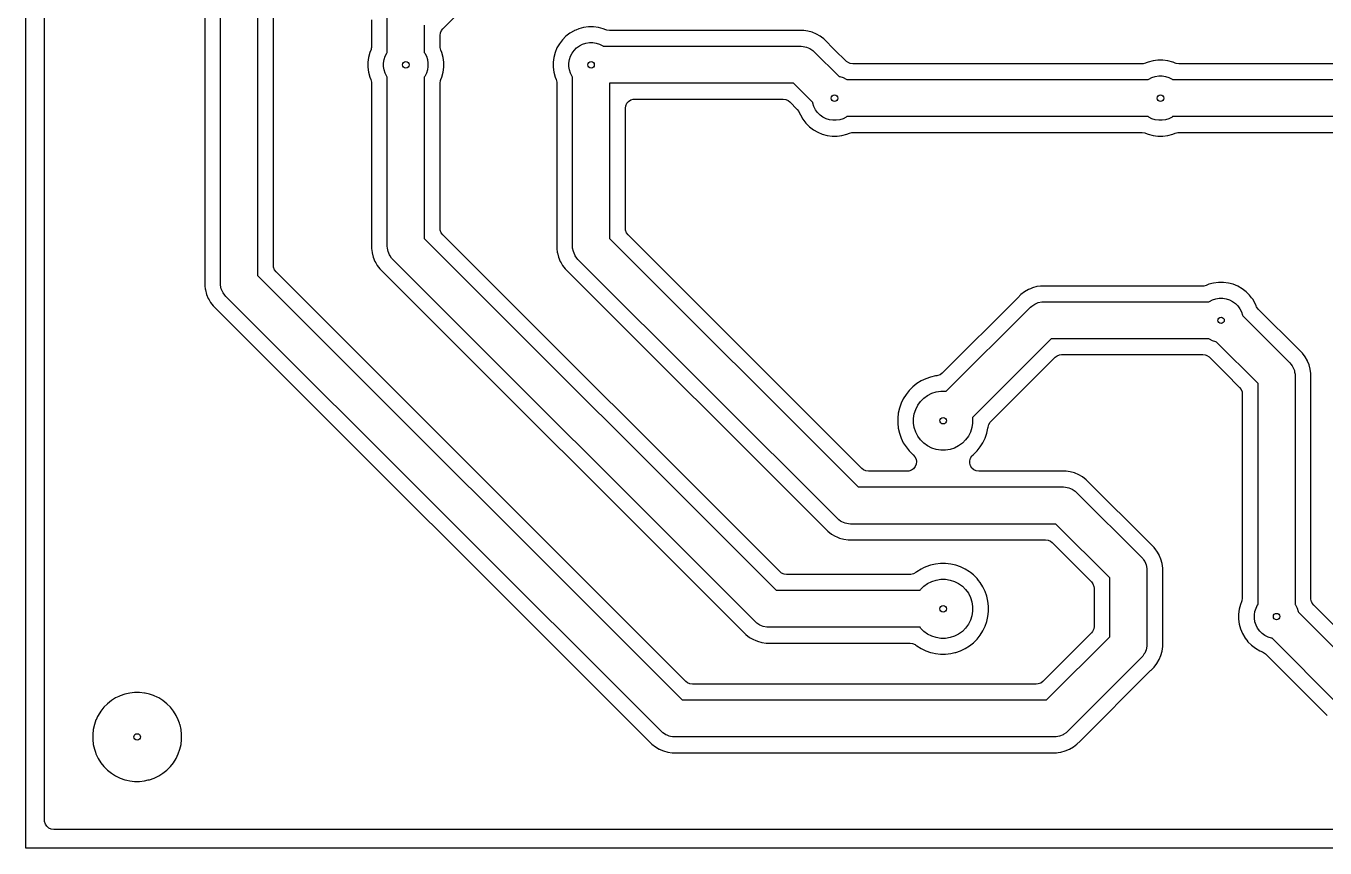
# Model space of a CAD drawing. Header units: millimetres. Extents: x 61 to 206, y -146 to -36.
# Drawn here: x 61 to 131.1, y -145.5 to -101.1 of the extents above; entities that cross this region are included whole.
import ezdxf

# ---------------------------------------------------------------- set-up
doc = ezdxf.new("R2010")
doc.units = ezdxf.units.MM
doc.layers.add('B.Cu', color=253, linetype='CONTINUOUS', true_color=0x83a598)
doc.layers.add('Edge.Cuts', color=40, linetype='CONTINUOUS', true_color=0xfabd2f)

msp = doc.modelspace()

# ---------------------------------------------------------------- linework, layer by layer
at = {"layer": 'B.Cu', "linetype": 'CONTINUOUS'}
for p, q in [((62.0005, -139.365184), (62.0005, -41.365184)), ((83.496649, -101.260352), (105.248486, -79.508514)), ((71.5, -115), (71.5, -94.459215)), ((73.5, -94.045001), (73.5, -114.585786)), ((74.3505, -103.065603), (74.3505, -94.184012)), ((70.6495, -95.018195), (70.6495, -114.863177)), ((79.6495, -100.779011), (79.6495, -102.210028)), ((80.5, -102.541113), (80.5, -100.64)), ((82.5, -101.054214), (82.5, -102.541113)), ((83.3505, -101.613193), (83.370713, -101.472608)), ((83.3505, -102.210028), (83.3505, -101.613193)), ((83.370713, -101.472608), (83.429714, -101.343413)), ((83.429714, -101.343413), (83.496649, -101.260352)), ((90.14511, -101.655044), (89.955044, -101.845109)), ((90.145115, -101.65504), (90.14511, -101.655044)), ((90.358352, -101.491417), (90.145115, -101.65504)), ((90.358358, -101.491413), (90.358352, -101.491417)), ((90.591139, -101.357017), (90.358358, -101.491413)), ((90.609287, -101.3495), (90.591139, -101.357017)), ((90.673918, -101.322728), (90.609287, -101.3495)), ((90.839478, -101.254151), (90.673918, -101.322728)), ((91.099105, -101.184584), (90.839478, -101.254151)), ((91.099116, -101.184582), (91.099105, -101.184584)), ((91.365603, -101.1495), (91.099116, -101.184582)), ((91.634397, -101.1495), (91.365603, -101.1495)), ((91.900883, -101.184582), (91.634397, -101.1495)), ((91.900894, -101.184584), (91.900883, -101.184582)), ((92.160524, -101.254152), (91.900894, -101.184584)), ((92.160527, -101.254153), (92.160524, -101.254152)), ((92.299015, -101.311517), (92.160526, -101.254153)), ((92.160526, -101.254153), (92.160527, -101.254153)), ((92.349386, -101.329287), (92.299015, -101.311517)), ((92.489971, -101.3495), (92.349386, -101.329287)), ((102.703178, -101.3495), (92.489971, -101.3495)), ((102.70321, -101.349499), (102.703178, -101.3495)), ((102.718712, -101.349499), (102.70321, -101.349499)), ((102.961288, -101.349499), (102.718712, -101.349499)), ((102.984885, -101.352605), (102.961288, -101.349499)), ((103.201783, -101.38116), (102.984885, -101.352605)), ((103.201788, -101.381161), (103.201783, -101.38116)), ((103.4361, -101.443946), (103.201788, -101.381161)), ((103.436104, -101.443947), (103.4361, -101.443946)), ((103.660204, -101.536772), (103.436104, -101.443947)), ((103.660209, -101.536774), (103.660204, -101.536772)), ((103.865052, -101.65504), (103.660209, -101.536774)), ((103.870278, -101.658057), (103.865052, -101.65504)), ((103.870283, -101.65806), (103.870278, -101.658057)), ((103.870289, -101.658064), (103.870283, -101.65806)), ((103.937787, -101.709857), (103.870289, -101.658064)), ((79.626705, -102.364316), (79.554153, -102.539474)), ((79.635907, -102.325706), (79.626705, -102.364316)), ((79.641209, -102.267692), (79.635907, -102.325706)), ((79.6495, -102.210028), (79.641209, -102.267692)), ((83.353359, -102.263367), (83.3505, -102.210028)), ((83.388484, -102.400986), (83.353359, -102.263367)), ((89.657017, -102.291139), (89.554151, -102.539478)), ((89.791413, -102.058358), (89.657017, -102.291139)), ((89.791417, -102.058352), (89.791413, -102.058358)), ((89.955044, -101.845109), (89.791417, -102.058352)), ((90.587513, -102.420662), (90.720662, -102.287513)), ((90.720662, -102.287513), (90.873002, -102.176832)), ((90.873002, -102.176832), (91.04078, -102.091345)), ((91.04078, -102.091345), (91.219866, -102.033156)), ((91.219866, -102.033156), (91.405849, -102.003699)), ((91.405849, -102.003699), (91.594151, -102.003699)), ((91.594151, -102.003699), (91.780134, -102.033156)), ((91.780134, -102.033156), (91.95922, -102.091345)), ((91.95922, -102.091345), (92.126998, -102.176832)), ((92.126998, -102.176832), (92.158886, -102.2)), ((92.158886, -102.2), (102.84, -102.2)), ((102.84, -102.2), (102.938017, -102.204815)), ((102.938017, -102.204815), (103.130285, -102.24306)), ((103.130285, -102.24306), (103.311397, -102.318079)), ((103.311397, -102.318079), (103.358012, -102.349226)), ((103.358012, -102.349226), (103.474394, -102.426989)), ((104.06273, -101.805728), (103.937787, -101.709857)), ((104.062735, -101.805733), (104.06273, -101.805728)), ((104.062738, -101.805735), (104.062735, -101.805733)), ((104.657988, -102.400986), (104.062738, -101.805735)), ((74.3505, -114.026805), (74.3505, -103.065603)), ((79.484584, -102.799109), (79.4495, -103.065603)), ((79.4495, -103.065603), (79.4495, -103.107907)), ((79.554153, -102.539474), (79.484584, -102.799109)), ((80.303699, -103.105849), (80.333156, -102.919866)), ((80.333156, -102.919866), (80.391345, -102.74078)), ((80.391345, -102.74078), (80.476832, -102.573002)), ((80.476832, -102.573002), (80.5, -102.541113)), ((82.5, -102.541113), (82.523168, -102.573002)), ((82.523168, -102.573002), (82.608655, -102.74078)), ((82.608655, -102.74078), (82.666844, -102.919866)), ((82.666844, -102.919866), (82.696301, -103.105849)), ((83.445845, -102.539469), (83.388484, -102.400986)), ((83.445847, -102.539474), (83.445845, -102.539469)), ((83.515416, -102.799109), (83.445847, -102.539474)), ((83.5505, -103.065603), (83.515416, -102.799109)), ((83.5505, -103.334397), (83.5505, -103.065603)), ((89.484582, -102.799116), (89.4495, -103.065603)), ((89.4495, -103.065603), (89.4495, -103.334396)), ((89.484584, -102.799105), (89.484582, -102.799116)), ((89.554151, -102.539478), (89.484584, -102.799105)), ((90.303699, -103.105849), (90.333156, -102.919866)), ((90.333156, -102.919866), (90.391345, -102.74078)), ((90.391345, -102.74078), (90.476832, -102.573002)), ((90.476832, -102.573002), (90.587513, -102.420662)), ((103.474394, -102.426989), (103.547107, -102.492893)), ((103.547107, -102.492893), (104.881203, -103.826989)), ((105.248484, -102.991482), (104.657988, -102.400986)), ((105.288217, -103.027173), (105.248484, -102.991482)), ((105.410364, -103.099649), (105.288217, -103.027173)), ((121.569475, -103.054152), (121.468231, -103.096089)), ((121.569476, -103.054152), (121.569475, -103.054152)), ((121.829105, -102.984584), (121.569476, -103.054152)), ((121.829116, -102.984582), (121.829105, -102.984584)), ((122.095603, -102.9495), (121.829116, -102.984582)), ((122.364397, -102.9495), (122.095603, -102.9495)), ((122.630883, -102.984582), (122.364397, -102.9495)), ((122.630894, -102.984584), (122.630883, -102.984582)), ((122.890524, -103.054152), (122.630894, -102.984584)), ((122.918169, -103.065603), (122.890524, -103.054152)), ((123.029015, -103.111517), (122.918169, -103.065603)), ((79.4495, -103.107907), (79.4495, -103.334396)), ((79.4495, -103.334396), (79.484582, -103.600883)), ((79.484582, -103.600883), (79.484584, -103.600894)), ((79.484584, -103.600894), (79.554152, -103.860523)), ((80.303699, -103.294151), (80.303699, -103.105849)), ((80.333156, -103.480134), (80.303699, -103.294151)), ((80.391345, -103.65922), (80.333156, -103.480134)), ((80.476832, -103.826998), (80.391345, -103.65922)), ((82.608655, -103.65922), (82.523168, -103.826998)), ((82.666844, -103.480134), (82.608655, -103.65922)), ((82.696301, -103.294151), (82.666844, -103.480134)), ((82.696301, -103.105849), (82.696301, -103.294151)), ((83.445847, -103.860526), (83.515416, -103.600891)), ((83.515416, -103.600891), (83.5505, -103.334397)), ((89.4495, -103.334396), (89.484582, -103.600883)), ((89.484582, -103.600883), (89.484584, -103.600894)), ((89.484584, -103.600894), (89.554152, -103.860523)), ((90.303699, -103.294151), (90.303699, -103.105849)), ((90.333156, -103.480134), (90.303699, -103.294151)), ((90.391345, -103.65922), (90.333156, -103.480134)), ((90.476832, -103.826998), (90.391345, -103.65922)), ((105.439005, -103.111513), (105.410364, -103.099649)), ((105.489386, -103.129287), (105.439005, -103.111513)), ((105.629971, -103.1495), (105.489386, -103.129287)), ((121.240029, -103.1495), (105.629971, -103.1495)), ((121.293369, -103.146641), (121.240029, -103.1495)), ((121.430986, -103.111516), (121.293369, -103.146641)), ((121.468231, -103.096089), (121.430986, -103.111516)), ((123.079386, -103.129287), (123.029015, -103.111517)), ((123.219971, -103.1495), (123.079386, -103.129287)), ((138.830029, -103.1495), (123.219971, -103.1495)), ((79.554152, -103.860523), (79.554152, -103.860524)), ((79.554152, -103.860524), (79.611516, -103.999012)), ((79.611516, -103.999012), (79.646641, -104.136631)), ((79.646641, -104.136631), (79.6495, -104.189971)), ((79.6495, -104.189971), (79.6495, -112.863177)), ((80.5, -103.858886), (80.476832, -103.826998)), ((80.5, -113), (80.5, -103.858886)), ((82.523168, -103.826998), (82.5, -103.858886)), ((82.5, -103.858886), (82.5, -112.585786)), ((83.3505, -104.189971), (83.370713, -104.049386)), ((83.3505, -112.026805), (83.3505, -104.189971)), ((83.370713, -104.049386), (83.388484, -103.999012)), ((83.388484, -103.999012), (83.390727, -103.993596)), ((83.390727, -103.993596), (83.445847, -103.860526)), ((89.554152, -103.860523), (89.554152, -103.860524)), ((89.554152, -103.860524), (89.611516, -103.999012)), ((89.611516, -103.999012), (89.646641, -104.136631)), ((89.646641, -104.136631), (89.6495, -104.189971)), ((89.6495, -104.189971), (89.6495, -112.863177)), ((90.5, -103.858886), (90.476832, -103.826998)), ((90.5, -113), (90.5, -103.858886)), ((102.425786, -104.2), (92.5, -104.2)), ((92.5, -104.2), (92.5, -112.585786)), ((103.466989, -105.241203), (102.425786, -104.2)), ((104.881203, -103.826989), (104.920134, -103.833156)), ((104.920134, -103.833156), (105.09922, -103.891345)), ((105.09922, -103.891345), (105.266998, -103.976832)), ((105.266998, -103.976832), (105.298886, -104)), ((105.298886, -104), (121.571114, -104)), ((121.571114, -104), (121.603002, -103.976832)), ((121.603002, -103.976832), (121.77078, -103.891345)), ((121.77078, -103.891345), (121.949866, -103.833156)), ((121.949866, -103.833156), (122.135849, -103.803699)), ((122.135849, -103.803699), (122.324151, -103.803699)), ((122.324151, -103.803699), (122.510134, -103.833156)), ((122.510134, -103.833156), (122.68922, -103.891345)), ((122.68922, -103.891345), (122.856998, -103.976832)), ((122.856998, -103.976832), (122.888886, -104)), ((122.888886, -104), (139.161114, -104)), ((93.522724, -105.172381), (93.642208, -105.095594)), ((93.642208, -105.095594), (93.778485, -105.055579)), ((93.778485, -105.055579), (93.8495, -105.0505)), ((93.8495, -105.0505), (101.866804, -105.0505)), ((101.866804, -105.0505), (102.007389, -105.070713)), ((102.007389, -105.070713), (102.136584, -105.129714)), ((102.136584, -105.129714), (102.21965, -105.196653)), ((93.3505, -105.5495), (93.370713, -105.408915)), ((93.3505, -112.026805), (93.3505, -105.5495)), ((93.370713, -105.408915), (93.429714, -105.27972)), ((93.429714, -105.27972), (93.522724, -105.172381)), ((102.21965, -105.196653), (102.631483, -105.608485)), ((102.631483, -105.608485), (102.716599, -105.722186)), ((102.716599, -105.722186), (102.739652, -105.770371)), ((102.739652, -105.770371), (102.797016, -105.908859)), ((103.473156, -105.280134), (103.466989, -105.241203)), ((103.531345, -105.45922), (103.473156, -105.280134)), ((103.616832, -105.626998), (103.531345, -105.45922)), ((103.727513, -105.779338), (103.616832, -105.626998)), ((103.860662, -105.912487), (103.727513, -105.779338)), ((102.797016, -105.908859), (102.931413, -106.141641)), ((102.931413, -106.141641), (102.931417, -106.141647)), ((102.931417, -106.141647), (103.095044, -106.35489)), ((103.095044, -106.35489), (103.285109, -106.544955)), ((103.285109, -106.544955), (103.43924, -106.663224)), ((104.013002, -106.023168), (103.860662, -105.912487)), ((104.18078, -106.108655), (104.013002, -106.023168)), ((104.359866, -106.166844), (104.18078, -106.108655)), ((104.545849, -106.196301), (104.359866, -106.166844)), ((104.734151, -106.196301), (104.545849, -106.196301)), ((104.920134, -106.166844), (104.734151, -106.196301)), ((105.09922, -106.108655), (104.920134, -106.166844)), ((105.266998, -106.023168), (105.09922, -106.108655)), ((105.298886, -106), (105.266998, -106.023168)), ((121.571114, -106), (105.298886, -106)), ((121.603002, -106.023168), (121.571114, -106)), ((121.77078, -106.108655), (121.603002, -106.023168)), ((121.949866, -106.166844), (121.77078, -106.108655)), ((122.135849, -106.196301), (121.949866, -106.166844)), ((122.324151, -106.196301), (122.135849, -106.196301)), ((122.510134, -106.166844), (122.324151, -106.196301)), ((122.68922, -106.108655), (122.510134, -106.166844)), ((122.856998, -106.023168), (122.68922, -106.108655)), ((122.888886, -106), (122.856998, -106.023168)), ((139.161114, -106), (122.888886, -106)), ((103.43924, -106.663224), (103.498359, -106.708587)), ((103.498359, -106.708587), (103.731141, -106.842984)), ((103.731141, -106.842984), (103.979474, -106.945847)), ((103.979474, -106.945847), (104.239109, -107.015416)), ((104.239109, -107.015416), (104.239114, -107.015416)), ((104.239114, -107.015416), (104.239116, -107.015417)), ((104.239116, -107.015417), (104.505603, -107.0505)), ((104.505603, -107.0505), (104.774397, -107.0505)), ((104.774397, -107.0505), (105.040883, -107.015417)), ((105.040881, -107.015417), (105.040891, -107.015416)), ((105.040883, -107.015417), (105.040881, -107.015417)), ((105.040891, -107.015416), (105.300526, -106.945847)), ((105.300526, -106.945847), (105.439013, -106.888483)), ((105.439013, -106.888483), (105.576631, -106.853359)), ((105.576631, -106.853359), (105.629971, -106.8505)), ((105.629971, -106.8505), (121.240029, -106.8505)), ((121.240029, -106.8505), (121.380614, -106.870713)), ((121.380614, -106.870713), (121.430984, -106.888482)), ((121.430984, -106.888482), (121.569474, -106.945847)), ((121.569474, -106.945847), (121.829109, -107.015416)), ((121.829109, -107.015416), (121.829114, -107.015416)), ((121.829114, -107.015416), (121.829116, -107.015417)), ((121.829116, -107.015417), (122.095603, -107.0505)), ((122.095603, -107.0505), (122.364397, -107.0505)), ((122.364397, -107.0505), (122.630883, -107.015417)), ((122.630881, -107.015417), (122.630891, -107.015416)), ((122.630883, -107.015417), (122.630881, -107.015417)), ((122.630891, -107.015416), (122.890526, -106.945847)), ((122.890526, -106.945847), (123.029013, -106.888483)), ((123.029013, -106.888483), (123.166631, -106.853359)), ((123.166631, -106.853359), (123.219971, -106.8505)), ((123.219971, -106.8505), (138.830029, -106.8505)), ((83.361904, -112.132875), (83.3505, -112.026805)), ((83.411538, -112.26595), (83.361904, -112.132875)), ((93.361904, -112.132875), (93.3505, -112.026805)), ((93.411538, -112.26595), (93.361904, -112.132875)), ((79.6495, -112.863177), (79.649499, -112.863211)), ((79.649499, -112.863211), (79.649499, -113.121287)), ((82.5, -112.585786), (101.494213, -131.58)), ((83.496654, -112.379651), (83.411538, -112.26595)), ((101.700348, -130.583346), (83.496654, -112.379651)), ((89.6495, -112.863177), (89.649499, -112.863211)), ((89.649499, -112.863211), (89.649499, -113.121287)), ((92.5, -112.585786), (105.914214, -126)), ((93.496654, -112.379651), (93.411538, -112.26595)), ((106.120348, -125.003346), (93.496654, -112.379651)), ((79.649499, -113.121287), (79.677869, -113.336777)), ((79.677869, -113.336777), (79.681161, -113.361784)), ((79.681161, -113.361784), (79.681161, -113.361787)), ((79.681161, -113.361787), (79.743946, -113.596101)), ((80.504815, -113.098017), (80.5, -113)), ((80.54306, -113.290285), (80.504815, -113.098017)), ((80.618079, -113.471397), (80.54306, -113.290285)), ((80.649226, -113.518012), (80.618079, -113.471397)), ((80.726989, -113.634394), (80.649226, -113.518012)), ((89.649499, -113.121287), (89.677869, -113.336777)), ((89.677869, -113.336777), (89.681161, -113.361784)), ((89.681161, -113.361784), (89.681161, -113.361787)), ((89.681161, -113.361787), (89.743946, -113.596101)), ((90.504815, -113.098017), (90.5, -113)), ((90.54306, -113.290285), (90.504815, -113.098017)), ((90.618079, -113.471397), (90.54306, -113.290285)), ((90.649226, -113.518012), (90.618079, -113.471397)), ((90.726989, -113.634394), (90.649226, -113.518012)), ((74.361904, -114.132875), (74.3505, -114.026805)), ((74.411538, -114.26595), (74.361904, -114.132875)), ((74.496654, -114.379651), (74.411538, -114.26595)), ((79.743946, -113.596101), (79.743947, -113.596104)), ((79.743947, -113.596104), (79.836773, -113.820208)), ((79.836773, -113.820208), (79.883786, -113.901636)), ((79.883786, -113.901636), (79.923089, -113.969711)), ((79.923089, -113.969711), (79.958064, -114.030289)), ((79.958064, -114.030289), (79.958066, -114.030292)), ((79.958066, -114.030292), (79.958067, -114.030293)), ((79.958067, -114.030293), (80.105728, -114.22273)), ((80.105728, -114.22273), (80.105739, -114.222742)), ((80.105739, -114.222742), (99.675953, -133.792955)), ((80.792893, -113.707107), (80.726989, -113.634394)), ((100.372894, -133.287107), (80.792893, -113.707107)), ((89.743946, -113.596101), (89.743947, -113.596104)), ((89.743947, -113.596104), (89.836773, -113.820208)), ((89.836773, -113.820208), (89.883786, -113.901636)), ((89.883786, -113.901636), (89.923089, -113.969711)), ((89.923089, -113.969711), (89.958064, -114.030289)), ((89.958064, -114.030289), (89.958066, -114.030292)), ((89.958066, -114.030292), (89.958067, -114.030293)), ((89.958067, -114.030293), (90.105728, -114.22273)), ((90.105728, -114.22273), (90.105739, -114.222742)), ((90.105739, -114.222742), (104.095953, -128.212955)), ((90.792893, -113.707107), (90.726989, -113.634394)), ((104.792893, -127.707107), (90.792893, -113.707107)), ((70.6495, -114.863177), (70.649499, -114.863211)), ((70.649499, -114.863211), (70.649499, -114.878712)), ((70.649499, -114.878712), (70.649499, -115.121288)), ((73.5, -114.585786), (96.414214, -137.5)), ((96.620348, -136.503346), (74.496654, -114.379651)), ((125.099105, -114.984584), (124.839476, -115.054152)), ((125.099116, -114.984582), (125.099105, -114.984584)), ((125.365603, -114.9495), (125.099116, -114.984582)), ((125.634397, -114.9495), (125.365603, -114.9495)), ((125.900883, -114.984582), (125.634397, -114.9495)), ((125.900894, -114.984584), (125.900883, -114.984582)), ((126.160521, -115.054151), (125.900894, -114.984584)), ((70.649499, -115.121288), (70.654203, -115.157016)), ((70.654203, -115.157016), (70.671897, -115.291413)), ((70.671897, -115.291413), (70.671897, -115.291415)), ((70.671897, -115.291415), (70.68116, -115.361782)), ((70.68116, -115.361782), (70.681161, -115.361787)), ((70.681161, -115.361787), (70.743946, -115.596101)), ((70.743946, -115.596101), (70.743947, -115.596104)), ((70.743947, -115.596104), (70.836772, -115.820205)), ((71.504815, -115.098017), (71.5, -115)), ((71.54306, -115.290285), (71.504815, -115.098017)), ((71.618079, -115.471397), (71.54306, -115.290285)), ((71.649226, -115.518012), (71.618079, -115.471397)), ((71.726989, -115.634394), (71.649226, -115.518012)), ((71.792893, -115.707107), (71.726989, -115.634394)), ((114.697257, -115.605739), (114.525731, -115.777266)), ((114.697269, -115.605728), (114.697257, -115.605739)), ((114.889706, -115.458066), (114.697269, -115.605728)), ((114.889716, -115.45806), (114.889706, -115.458066)), ((115.09979, -115.336774), (114.889716, -115.45806)), ((115.099795, -115.336772), (115.09979, -115.336774)), ((115.209303, -115.291413), (115.099795, -115.336772)), ((115.209305, -115.291412), (115.209303, -115.291413)), ((115.323896, -115.243946), (115.209305, -115.291412)), ((115.558213, -115.181161), (115.323896, -115.243946)), ((115.762249, -115.154299), (115.558213, -115.181161)), ((115.798712, -115.149499), (115.762249, -115.154299)), ((116.041288, -115.149499), (115.798712, -115.149499)), ((116.05679, -115.149499), (116.041288, -115.149499)), ((116.056822, -115.1495), (116.05679, -115.149499)), ((124.510029, -115.1495), (116.056822, -115.1495)), ((124.563369, -115.146641), (124.510029, -115.1495)), ((124.700986, -115.111516), (124.563369, -115.146641)), ((124.738231, -115.096089), (124.700986, -115.111516)), ((124.839475, -115.054152), (124.738231, -115.096089)), ((124.839476, -115.054152), (124.839475, -115.054152)), ((126.160525, -115.054152), (126.160521, -115.054151)), ((126.160526, -115.054153), (126.160525, -115.054152)), ((126.408859, -115.157016), (126.160526, -115.054153)), ((126.641639, -115.291412), (126.408859, -115.157016)), ((126.641644, -115.291415), (126.641639, -115.291412)), ((126.85489, -115.455044), (126.641644, -115.291415)), ((127.044955, -115.645109), (126.85489, -115.455044)), ((127.146362, -115.777266), (127.044955, -115.645109)), ((70.836772, -115.820205), (70.836775, -115.820211)), ((70.836775, -115.820211), (70.836776, -115.820212)), ((70.836776, -115.820212), (70.879159, -115.893621)), ((70.879159, -115.893621), (70.958064, -116.030289)), ((70.958064, -116.030289), (70.958067, -116.030293)), ((70.958067, -116.030293), (70.958071, -116.030299)), ((70.958071, -116.030299), (71.105728, -116.22273)), ((71.105728, -116.22273), (71.105739, -116.222742)), ((71.105739, -116.222742), (94.595953, -139.712955)), ((95.292893, -139.207107), (71.792893, -115.707107)), ((114.525731, -115.777266), (110.453294, -119.849701)), ((110.67329, -120.832495), (115.212894, -116.292893)), ((115.212894, -116.292893), (115.285607, -116.226989)), ((115.285607, -116.226989), (115.448604, -116.118078)), ((115.448604, -116.118078), (115.629716, -116.043059)), ((115.629716, -116.043059), (115.821983, -116.004815)), ((115.821983, -116.004815), (115.92, -116)), ((115.92, -116), (124.841114, -116)), ((124.841114, -116), (124.873002, -115.976832)), ((124.873002, -115.976832), (125.04078, -115.891345)), ((125.04078, -115.891345), (125.219866, -115.833156)), ((125.219866, -115.833156), (125.405849, -115.803699)), ((125.405849, -115.803699), (125.594151, -115.803699)), ((125.594151, -115.803699), (125.780134, -115.833156)), ((125.780134, -115.833156), (125.95922, -115.891345)), ((125.95922, -115.891345), (126.126998, -115.976832)), ((126.126998, -115.976832), (126.279338, -116.087513)), ((126.279338, -116.087513), (126.412487, -116.220662)), ((126.412487, -116.220662), (126.523168, -116.373002)), ((126.523168, -116.373002), (126.608655, -116.54078)), ((127.208587, -115.858359), (127.146362, -115.777266)), ((127.342984, -116.091141), (127.208587, -115.858359)), ((127.397494, -116.222742), (127.342984, -116.091141)), ((127.400345, -116.229624), (127.397494, -116.222742)), ((127.4234, -116.277812), (127.400345, -116.229624)), ((127.508516, -116.391513), (127.4234, -116.277812)), ((126.608655, -116.54078), (126.666844, -116.719866)), ((126.666844, -116.719866), (126.673009, -116.758795)), ((126.673009, -116.758795), (129.207107, -119.292893)), ((129.712955, -118.595953), (127.508516, -116.391513)), ((116.334213, -118), (112.087504, -122.246709)), ((124.841114, -118), (116.334213, -118)), ((124.873002, -118.023168), (124.841114, -118)), ((125.04078, -118.108655), (124.873002, -118.023168)), ((125.219866, -118.166844), (125.04078, -118.108655)), ((125.258795, -118.173009), (125.219866, -118.166844)), ((127.5, -120.414214), (125.258795, -118.173009)), ((113.070288, -122.466713), (116.540348, -118.996654)), ((116.540348, -118.996654), (116.654049, -118.911538)), ((116.654049, -118.911538), (116.787124, -118.861904)), ((116.787124, -118.861904), (116.893194, -118.8505)), ((116.893194, -118.8505), (124.510029, -118.8505)), ((124.510029, -118.8505), (124.650614, -118.870713)), ((124.650614, -118.870713), (124.700985, -118.888483)), ((124.700985, -118.888483), (124.729623, -118.900345)), ((124.729623, -118.900345), (124.851771, -118.972818)), ((124.851771, -118.972818), (124.891513, -119.008516)), ((124.891513, -119.008516), (125.732698, -119.849701)), ((129.712994, -118.59599), (129.712955, -118.595953)), ((129.894259, -118.777256), (129.712994, -118.59599)), ((129.894271, -118.777269), (129.894259, -118.777256)), ((130.041933, -118.969706), (129.894271, -118.777269)), ((130.041934, -118.969709), (130.041933, -118.969706)), ((130.041936, -118.969711), (130.041934, -118.969709)), ((130.163224, -119.179788), (130.041936, -118.969711)), ((130.168706, -119.189284), (130.163224, -119.179788)), ((130.175741, -119.210009), (130.168706, -119.189284)), ((110.453294, -119.849701), (110.339593, -119.934817)), ((125.732698, -119.849701), (126.503346, -120.620348)), ((129.207107, -119.292893), (129.273011, -119.365607)), ((129.273011, -119.365607), (129.338297, -119.463316)), ((129.338297, -119.463316), (129.381921, -119.528603)), ((129.381921, -119.528603), (129.381921, -119.528604)), ((129.381921, -119.528604), (129.456941, -119.709716)), ((129.456941, -119.709716), (129.47395, -119.795232)), ((129.47395, -119.795232), (129.495185, -119.901983)), ((130.256055, -119.403901), (130.175741, -119.210009)), ((130.318838, -119.638211), (130.256055, -119.403901)), ((130.318838, -119.638213), (130.318838, -119.638211)), ((130.350501, -119.878712), (130.318838, -119.638213)), ((130.350501, -120.138982), (130.350501, -119.878712)), ((108.864543, -120.589926), (108.669926, -120.784543)), ((108.864553, -120.589917), (108.864543, -120.589926)), ((109.079729, -120.418321), (108.864553, -120.589917)), ((109.079745, -120.41831), (109.079729, -120.418321)), ((109.312778, -120.271886), (109.079745, -120.41831)), ((109.447044, -120.207227), (109.312778, -120.271886)), ((109.560757, -120.152466), (109.447044, -120.207227)), ((109.56076, -120.152464), (109.560757, -120.152466)), ((109.560762, -120.152464), (109.56076, -120.152464)), ((109.820543, -120.061563), (109.560762, -120.152464)), ((109.820559, -120.061558), (109.820543, -120.061563)), ((110.088881, -120.000316), (109.820559, -120.061558)), ((110.088885, -120.000315), (110.088881, -120.000316)), ((110.156322, -119.992717), (110.088885, -120.000315)), ((110.206518, -119.984451), (110.156322, -119.992717)), ((110.339593, -119.934817), (110.206518, -119.984451)), ((127.5, -132.341113), (127.5, -120.414214)), ((129.495185, -119.901983), (129.5, -120)), ((129.5, -120), (129.5, -132.341113)), ((130.3505, -120.139011), (130.350501, -120.138982)), ((130.3505, -132.010028), (130.3505, -120.139011)), ((108.351886, -121.232778), (108.232464, -121.480762)), ((108.49831, -120.999745), (108.351886, -121.232778)), ((108.498321, -120.999729), (108.49831, -120.999745)), ((108.669917, -120.784553), (108.498321, -120.999729)), ((108.669926, -120.784543), (108.669917, -120.784553)), ((109.28335, -121.380883), (109.460883, -121.20335)), ((109.460883, -121.20335), (109.664002, -121.055776)), ((109.664002, -121.055776), (109.887707, -120.941793)), ((109.887707, -120.941793), (110.126487, -120.864208)), ((110.126487, -120.864208), (110.374465, -120.824932)), ((110.374465, -120.824932), (110.625535, -120.824932)), ((110.625535, -120.824932), (110.67329, -120.832495)), ((126.503346, -120.620348), (126.588462, -120.734049)), ((126.588462, -120.734049), (126.638096, -120.867124)), ((126.638096, -120.867124), (126.6495, -120.973194)), ((126.6495, -120.973194), (126.6495, -132.010028)), ((108.141557, -121.740562), (108.080319, -122.008868)), ((108.141563, -121.740543), (108.141557, -121.740562)), ((108.232464, -121.480762), (108.141563, -121.740543)), ((108.944208, -122.046487), (109.021793, -121.807707)), ((109.021793, -121.807707), (109.135776, -121.584002)), ((109.135776, -121.584002), (109.28335, -121.380883)), ((108.080314, -122.008899), (108.0495, -122.282377)), ((108.0495, -122.282377), (108.0495, -122.557622)), ((108.0495, -122.557622), (108.080314, -122.8311)), ((108.080319, -122.008868), (108.080314, -122.008899)), ((108.904932, -122.294465), (108.944208, -122.046487)), ((108.904932, -122.545535), (108.904932, -122.294465)), ((108.944208, -122.793513), (108.904932, -122.545535)), ((112.095068, -122.545535), (112.055792, -122.793513)), ((112.087504, -122.246709), (112.095068, -122.294465)), ((112.095068, -122.294465), (112.095068, -122.545535)), ((112.927282, -122.763677), (112.963107, -122.626244)), ((112.963107, -122.626244), (113.036202, -122.504467)), ((113.036202, -122.504467), (113.070288, -122.466713)), ((108.080314, -122.8311), (108.080319, -122.831131)), ((108.080319, -122.831131), (108.141557, -123.099437)), ((108.141557, -123.099437), (108.141561, -123.099449)), ((108.141561, -123.099449), (108.141562, -123.099454)), ((108.141562, -123.099454), (108.232466, -123.359243)), ((108.232466, -123.359243), (108.351886, -123.607221)), ((109.021793, -123.032293), (108.944208, -122.793513)), ((109.135776, -123.255998), (109.021793, -123.032293)), ((109.28335, -123.459117), (109.135776, -123.255998)), ((111.864224, -123.255998), (111.71665, -123.459117)), ((111.978207, -123.032293), (111.864224, -123.255998)), ((112.055792, -122.793513), (111.978207, -123.032293)), ((112.648114, -123.607221), (112.767534, -123.359243)), ((112.767534, -123.359243), (112.858438, -123.099454)), ((112.858438, -123.099454), (112.919683, -122.831121)), ((112.919683, -122.831121), (112.927282, -122.763677)), ((108.351886, -123.607221), (108.498319, -123.840268)), ((108.498319, -123.840268), (108.498321, -123.84027)), ((108.498321, -123.84027), (108.669917, -124.055446)), ((108.669917, -124.055446), (108.669926, -124.055456)), ((108.669926, -124.055456), (108.864543, -124.250073)), ((109.460883, -123.63665), (109.28335, -123.459117)), ((109.664002, -123.784224), (109.460883, -123.63665)), ((109.887707, -123.898207), (109.664002, -123.784224)), ((110.126487, -123.975792), (109.887707, -123.898207)), ((110.374465, -124.015068), (110.126487, -123.975792)), ((110.625535, -124.015068), (110.374465, -124.015068)), ((110.873513, -123.975792), (110.625535, -124.015068)), ((111.112293, -123.898207), (110.873513, -123.975792)), ((111.335998, -123.784224), (111.112293, -123.898207)), ((111.539117, -123.63665), (111.335998, -123.784224)), ((111.71665, -123.459117), (111.539117, -123.63665)), ((112.135455, -124.250075), (112.330075, -124.055455)), ((112.330075, -124.055455), (112.501681, -123.840268)), ((112.501681, -123.840268), (112.648114, -123.607221)), ((108.864543, -124.250073), (108.864553, -124.250082)), ((108.864553, -124.250082), (108.877451, -124.260368)), ((108.877451, -124.260368), (108.974761, -124.363825)), ((108.974761, -124.363825), (109.038982, -124.490507)), ((109.050449, -124.771442), (108.996765, -124.902936)), ((109.038982, -124.490507), (109.064912, -124.63015)), ((109.064912, -124.63015), (109.050449, -124.771442)), ((111.939752, -124.579485), (111.979767, -124.443208)), ((111.939752, -124.721515), (111.939752, -124.579485)), ((111.979767, -124.857792), (111.939752, -124.721515)), ((111.979767, -124.443208), (112.056554, -124.323724)), ((112.056554, -124.323724), (112.122549, -124.260368)), ((112.122549, -124.260368), (112.135446, -124.250082)), ((112.135446, -124.250082), (112.135455, -124.250075)), ((106.203414, -125.070286), (106.120348, -125.003346)), ((106.332609, -125.129287), (106.203414, -125.070286)), ((106.473194, -125.1495), (106.332609, -125.129287)), ((108.566327, -125.1495), (106.473194, -125.1495)), ((108.657426, -125.141114), (108.566327, -125.1495)), ((108.791958, -125.095575), (108.657426, -125.141114)), ((108.90821, -125.013979), (108.791958, -125.095575)), ((108.996765, -124.902936), (108.90821, -125.013979)), ((112.056554, -124.977276), (111.979767, -124.857792)), ((112.163893, -125.070286), (112.056554, -124.977276)), ((112.293088, -125.129287), (112.163893, -125.070286)), ((112.433673, -125.1495), (112.293088, -125.129287)), ((116.863178, -125.1495), (112.433673, -125.1495)), ((116.86321, -125.149499), (116.863178, -125.1495)), ((116.878712, -125.149499), (116.86321, -125.149499)), ((117.121288, -125.149499), (116.878712, -125.149499)), ((117.144885, -125.152605), (117.121288, -125.149499)), ((117.361783, -125.18116), (117.144885, -125.152605)), ((117.361788, -125.181161), (117.361783, -125.18116)), ((117.5961, -125.243946), (117.361788, -125.181161)), ((117.596104, -125.243947), (117.5961, -125.243946)), ((117.820211, -125.336775), (117.596104, -125.243947)), ((118.030284, -125.458061), (117.820211, -125.336775)), ((118.030293, -125.458066), (118.030284, -125.458061)), ((118.22273, -125.605728), (118.030293, -125.458066)), ((105.914214, -126), (117, -126)), ((117, -126), (117.098017, -126.004815)), ((117.098017, -126.004815), (117.290285, -126.04306)), ((117.290285, -126.04306), (117.471397, -126.118079)), ((117.471397, -126.118079), (117.518012, -126.149226)), ((117.518012, -126.149226), (117.634394, -126.226989)), ((118.222742, -125.605739), (118.22273, -125.605728)), ((121.712955, -129.095953), (118.222742, -125.605739)), ((117.634394, -126.226989), (117.707107, -126.292893)), ((117.707107, -126.292893), (121.207106, -129.792893)), ((104.095953, -128.212955), (104.09599, -128.212994)), ((104.09599, -128.212994), (104.277256, -128.394259)), ((104.865607, -127.773011), (104.792893, -127.707107)), ((104.963316, -127.838297), (104.865607, -127.773011)), ((105.028603, -127.881921), (104.963316, -127.838297)), ((105.209715, -127.95694), (105.028603, -127.881921)), ((105.401983, -127.995185), (105.209715, -127.95694)), ((105.5, -128), (105.401983, -127.995185)), ((116.585786, -128), (105.5, -128)), ((119.5, -130.914213), (116.585786, -128)), ((104.277256, -128.394259), (104.277262, -128.394265)), ((104.277262, -128.394265), (104.277264, -128.394267)), ((104.277264, -128.394267), (104.277269, -128.394271)), ((104.277269, -128.394271), (104.469706, -128.541933)), ((104.469706, -128.541933), (104.469709, -128.541934)), ((104.469709, -128.541934), (104.469711, -128.541936)), ((104.469711, -128.541936), (104.679788, -128.663224)), ((104.679788, -128.663224), (104.772614, -128.701673)), ((104.772614, -128.701673), (104.772618, -128.701675)), ((104.772618, -128.701675), (104.772619, -128.701675)), ((104.772619, -128.701675), (104.903901, -128.756055)), ((104.903901, -128.756055), (105.138211, -128.818838)), ((105.138211, -128.818838), (105.378712, -128.850501)), ((105.378712, -128.850501), (105.378713, -128.850501)), ((105.378713, -128.850501), (105.63679, -128.850501)), ((105.63679, -128.850501), (105.636822, -128.8505)), ((105.636822, -128.8505), (116.026805, -128.8505)), ((116.026805, -128.8505), (116.16739, -128.870713)), ((116.16739, -128.870713), (116.296585, -128.929714)), ((116.296585, -128.929714), (116.379651, -128.996654)), ((116.379651, -128.996654), (118.503346, -131.120348)), ((121.712994, -129.09599), (121.712955, -129.095953)), ((121.894261, -129.277257), (121.712994, -129.09599)), ((121.894264, -129.277261), (121.894261, -129.277257)), ((121.894265, -129.277262), (121.894264, -129.277261)), ((121.97782, -129.386154), (121.894265, -129.277262)), ((122.041936, -129.46971), (121.97782, -129.386154)), ((122.155712, -129.666776), (122.041936, -129.46971)), ((122.155715, -129.666782), (122.155712, -129.666776)), ((122.160298, -129.674719), (122.155715, -129.666781)), ((122.155715, -129.666781), (122.155715, -129.666782)), ((122.163224, -129.679788), (122.160298, -129.674719)), ((122.256054, -129.9039), (122.163224, -129.679788)), ((109.447044, -130.367227), (109.312778, -130.431886)), ((109.560757, -130.312466), (109.447044, -130.367227)), ((109.56076, -130.312464), (109.560757, -130.312466)), ((109.560762, -130.312464), (109.56076, -130.312464)), ((109.820543, -130.221563), (109.560762, -130.312464)), ((109.820562, -130.221557), (109.820543, -130.221563)), ((110.088868, -130.160319), (109.820562, -130.221557)), ((110.088875, -130.160317), (110.088868, -130.160319)), ((110.088879, -130.160317), (110.088875, -130.160317)), ((110.088883, -130.160316), (110.088879, -130.160317)), ((110.088899, -130.160314), (110.088883, -130.160316)), ((110.362377, -130.1295), (110.088899, -130.160314)), ((110.362383, -130.1295), (110.362377, -130.1295)), ((110.637617, -130.1295), (110.362383, -130.1295)), ((110.637622, -130.1295), (110.637617, -130.1295)), ((110.9111, -130.160314), (110.637622, -130.1295)), ((110.911113, -130.160316), (110.9111, -130.160314)), ((110.911121, -130.160317), (110.911113, -130.160316)), ((110.911126, -130.160318), (110.911121, -130.160317)), ((110.911131, -130.160319), (110.911126, -130.160318)), ((111.179437, -130.221557), (110.911131, -130.160319)), ((111.179449, -130.221561), (111.179437, -130.221557)), ((111.179454, -130.221562), (111.179449, -130.221561)), ((111.439243, -130.312466), (111.179454, -130.221562)), ((111.687221, -130.431886), (111.439243, -130.312466)), ((121.207106, -129.792893), (121.27301, -129.865606)), ((121.27301, -129.865606), (121.316037, -129.930001)), ((121.316037, -129.930001), (121.381921, -130.028603)), ((121.381921, -130.028603), (121.45694, -130.209715)), ((121.45694, -130.209715), (121.495185, -130.401983)), ((121.495185, -130.401983), (121.5, -130.5)), ((122.318838, -130.138211), (122.256054, -129.9039)), ((122.3505, -130.378712), (122.318838, -130.138211)), ((122.3505, -134.621288), (122.3505, -130.378712)), ((101.783414, -130.650286), (101.700348, -130.583346)), ((101.912609, -130.709287), (101.783414, -130.650286)), ((102.053194, -130.7295), (101.912609, -130.709287)), ((108.71555, -130.7295), (102.053194, -130.7295)), ((108.76636, -130.726906), (108.71555, -130.7295)), ((108.904156, -130.692484), (108.76636, -130.726906)), ((109.026666, -130.620636), (108.904156, -130.692484)), ((109.079732, -130.578319), (109.026666, -130.620636)), ((109.079737, -130.578315), (109.079732, -130.578319)), ((109.079745, -130.57831), (109.079737, -130.578315)), ((109.312778, -130.431886), (109.079745, -130.57831)), ((109.664002, -131.215776), (109.887707, -131.101793)), ((109.887707, -131.101793), (110.126487, -131.024208)), ((110.126487, -131.024208), (110.374465, -130.984932)), ((110.374465, -130.984932), (110.625535, -130.984932)), ((110.625535, -130.984932), (110.873513, -131.024208)), ((110.873513, -131.024208), (111.112293, -131.101793)), ((111.112293, -131.101793), (111.335998, -131.215776)), ((111.920268, -130.578319), (111.687221, -130.431886)), ((111.973329, -130.620634), (111.920268, -130.578319)), ((112.135446, -130.749917), (111.973329, -130.620634)), ((112.135456, -130.749926), (112.135446, -130.749917)), ((112.330073, -130.944543), (112.135456, -130.749926)), ((112.330082, -130.944553), (112.330073, -130.944543)), ((112.416762, -131.053247), (112.330082, -130.944553)), ((112.501681, -131.159732), (112.416762, -131.053247)), ((119.5, -134.085786), (119.5, -130.914213)), ((121.5, -130.5), (121.5, -134.5)), ((101.494213, -131.58), (109.25493, -131.58)), ((109.25493, -131.58), (109.28335, -131.540883)), ((109.28335, -131.540883), (109.460883, -131.36335)), ((109.460883, -131.36335), (109.664002, -131.215776)), ((111.335998, -131.215776), (111.539117, -131.36335)), ((111.539117, -131.36335), (111.71665, -131.540883)), ((111.71665, -131.540883), (111.864224, -131.744002)), ((111.864224, -131.744002), (111.978207, -131.967707)), ((112.648114, -131.392779), (112.501681, -131.159732)), ((112.767534, -131.640757), (112.648114, -131.392779)), ((112.858438, -131.900546), (112.767534, -131.640757)), ((118.503346, -131.120348), (118.588462, -131.234049)), ((118.588462, -131.234049), (118.638096, -131.367124)), ((118.638096, -131.367124), (118.6495, -131.473194)), ((118.6495, -131.473194), (118.6495, -133.526805)), ((111.978207, -131.967707), (112.055792, -132.206487)), ((112.055792, -132.206487), (112.095068, -132.454465)), ((112.095068, -132.454465), (112.095068, -132.705535)), ((112.919683, -132.168879), (112.858438, -131.900546)), ((112.9505, -132.442383), (112.919683, -132.168879)), ((112.9505, -132.717617), (112.9505, -132.442383)), ((126.554152, -132.339476), (126.484584, -132.599105)), ((126.554154, -132.339469), (126.554152, -132.339476)), ((126.611516, -132.200986), (126.554154, -132.339469)), ((126.629287, -132.150613), (126.611516, -132.200986)), ((126.6495, -132.010028), (126.629287, -132.150613)), ((127.391345, -132.54078), (127.476832, -132.373002)), ((127.476832, -132.373002), (127.5, -132.341113)), ((129.5, -132.341113), (129.523168, -132.373002)), ((129.523168, -132.373002), (129.608655, -132.54078)), ((130.353358, -132.063359), (130.3505, -132.010028)), ((130.38848, -132.200978), (130.353358, -132.063359)), ((130.400346, -132.229626), (130.38848, -132.200978)), ((130.4234, -132.277812), (130.400346, -132.229626)), ((130.508516, -132.391513), (130.4234, -132.277812)), ((131.850499, -133.733497), (130.508516, -132.391513)), ((111.978207, -133.192293), (111.864224, -133.415998)), ((112.055792, -132.953513), (111.978207, -133.192293)), ((112.095068, -132.705535), (112.055792, -132.953513)), ((112.858438, -133.259454), (112.919683, -132.991121)), ((112.919683, -132.991121), (112.9505, -132.717617)), ((126.484582, -132.599116), (126.4495, -132.865603)), ((126.4495, -132.865603), (126.4495, -133.134396)), ((126.4495, -133.134396), (126.484582, -133.400883)), ((126.484584, -132.599105), (126.484582, -132.599116)), ((127.303699, -132.905849), (127.333156, -132.719866)), ((127.303699, -133.094151), (127.303699, -132.905849)), ((127.333156, -133.280134), (127.303699, -133.094151)), ((127.333156, -132.719866), (127.391345, -132.54078)), ((129.608655, -132.54078), (129.666844, -132.719866)), ((129.666844, -132.719866), (129.673009, -132.758795)), ((129.673009, -132.758795), (132.914214, -136)), ((99.675953, -133.792955), (99.67599, -133.792994)), ((99.67599, -133.792994), (99.791856, -133.908859)), ((99.791856, -133.908859), (99.857262, -133.974265)), ((100.445607, -133.353011), (100.372894, -133.287107)), ((100.608604, -133.461922), (100.445607, -133.353011)), ((100.789716, -133.536941), (100.608604, -133.461922)), ((100.981983, -133.575185), (100.789716, -133.536941)), ((101.08, -133.58), (100.981983, -133.575185)), ((109.25493, -133.58), (101.08, -133.58)), ((109.28335, -133.619117), (109.25493, -133.58)), ((109.460883, -133.79665), (109.28335, -133.619117)), ((109.664002, -133.944224), (109.460883, -133.79665)), ((111.539117, -133.79665), (111.335998, -133.944224)), ((111.71665, -133.619117), (111.539117, -133.79665)), ((111.864224, -133.415998), (111.71665, -133.619117)), ((112.501681, -134.000268), (112.648114, -133.767221)), ((112.648114, -133.767221), (112.767534, -133.519243)), ((112.767534, -133.519243), (112.858438, -133.259454)), ((118.503346, -133.879651), (115.879651, -136.503346)), ((118.570286, -133.796585), (118.503346, -133.879651)), ((118.629287, -133.66739), (118.570286, -133.796585)), ((118.6495, -133.526805), (118.629287, -133.66739)), ((126.484582, -133.400883), (126.484584, -133.400894)), ((126.484584, -133.400894), (126.554151, -133.660521)), ((126.554151, -133.660521), (126.554152, -133.660525)), ((126.554152, -133.660525), (126.554153, -133.660526)), ((126.554153, -133.660526), (126.657016, -133.908859)), ((126.657016, -133.908859), (126.780035, -134.121933)), ((127.391345, -133.45922), (127.333156, -133.280134)), ((127.476832, -133.626998), (127.391345, -133.45922)), ((127.587513, -133.779338), (127.476832, -133.626998)), ((127.720662, -133.912487), (127.587513, -133.779338)), ((127.873002, -134.023168), (127.720662, -133.912487)), ((99.857262, -133.974265), (99.857264, -133.974267)), ((99.857264, -133.974267), (99.857269, -133.974271)), ((99.857269, -133.974271), (100.049706, -134.121933)), ((100.049706, -134.121933), (100.049709, -134.121934)), ((100.049709, -134.121934), (100.049711, -134.121936)), ((100.049711, -134.121936), (100.259788, -134.243224)), ((100.259788, -134.243224), (100.352614, -134.281673)), ((100.352614, -134.281673), (100.352618, -134.281675)), ((100.352618, -134.281675), (100.352619, -134.281675)), ((100.352619, -134.281675), (100.483901, -134.336055)), ((100.483901, -134.336055), (100.718211, -134.398838)), ((100.718211, -134.398838), (100.958712, -134.430501)), ((100.958712, -134.430501), (100.958713, -134.430501)), ((100.958713, -134.430501), (101.21679, -134.430501)), ((101.21679, -134.430501), (101.216822, -134.4305)), ((101.216822, -134.4305), (108.71555, -134.4305)), ((108.71555, -134.4305), (108.856135, -134.450713)), ((108.856135, -134.450713), (108.98533, -134.509714)), ((108.98533, -134.509714), (109.026658, -134.539356)), ((109.026658, -134.539356), (109.079732, -134.581681)), ((109.079732, -134.581681), (109.312779, -134.728114)), ((109.887707, -134.058207), (109.664002, -133.944224)), ((110.126487, -134.135792), (109.887707, -134.058207)), ((110.374465, -134.175068), (110.126487, -134.135792)), ((110.625535, -134.175068), (110.374465, -134.175068)), ((110.873513, -134.135792), (110.625535, -134.175068)), ((111.112293, -134.058207), (110.873513, -134.135792)), ((111.335998, -133.944224), (111.112293, -134.058207)), ((111.687221, -134.728114), (111.920268, -134.581681)), ((111.920268, -134.581681), (112.135455, -134.410075)), ((112.135455, -134.410075), (112.330075, -134.215455)), ((112.330075, -134.215455), (112.501681, -134.000268)), ((116.085786, -137.5), (119.5, -134.085786)), ((121.495185, -134.598017), (121.45694, -134.790285)), ((121.5, -134.5), (121.495185, -134.598017)), ((126.780035, -134.121933), (126.791413, -134.141641)), ((126.791413, -134.141641), (126.791417, -134.141647)), ((126.791417, -134.141647), (126.89886, -134.281669)), ((126.89886, -134.281669), (126.955044, -134.35489)), ((126.955044, -134.35489), (127.14511, -134.544956)), ((127.14511, -134.544956), (127.358359, -134.708587)), ((128.04078, -134.108655), (127.873002, -134.023168)), ((128.219866, -134.166844), (128.04078, -134.108655)), ((128.258795, -134.173009), (128.219866, -134.166844)), ((131.792893, -137.707107), (128.258795, -134.173009)), ((109.312779, -134.728114), (109.560757, -134.847534)), ((109.560757, -134.847534), (109.820546, -134.938438)), ((109.820546, -134.938438), (109.820558, -134.93844)), ((109.820558, -134.93844), (109.820562, -134.938442)), ((109.820562, -134.938442), (109.932093, -134.963897)), ((109.932093, -134.963897), (110.088879, -134.999683)), ((110.088879, -134.999683), (110.362383, -135.0305)), ((110.362383, -135.0305), (110.637617, -135.0305)), ((110.637617, -135.0305), (110.911121, -134.999683)), ((110.911121, -134.999683), (111.14103, -134.947207)), ((111.14103, -134.947207), (111.179437, -134.938442)), ((111.179437, -134.938442), (111.179438, -134.938441)), ((111.179438, -134.938441), (111.179454, -134.938438)), ((111.179454, -134.938438), (111.439243, -134.847534)), ((111.439243, -134.847534), (111.687221, -134.728114)), ((121.207107, -135.207107), (117.207107, -139.207107)), ((121.27301, -135.134394), (121.207107, -135.207107)), ((121.342429, -135.0305), (121.27301, -135.134394)), ((121.381921, -134.971397), (121.342429, -135.0305)), ((121.45694, -134.790285), (121.381921, -134.971397)), ((122.163224, -135.320212), (122.256054, -135.0961)), ((122.256054, -135.0961), (122.318838, -134.861789)), ((122.318838, -134.861789), (122.3505, -134.621288)), ((127.358359, -134.708587), (127.591141, -134.842984)), ((127.591141, -134.842984), (127.729626, -134.900346)), ((127.729626, -134.900346), (127.851773, -134.972819)), ((127.851773, -134.972819), (127.891513, -135.008516)), ((127.891513, -135.008516), (131.095953, -138.212955)), ((117.894265, -139.722737), (121.7011, -135.9159)), ((121.7011, -135.9159), (121.701109, -135.915893)), ((121.701109, -135.915893), (121.722735, -135.894266)), ((121.722735, -135.894266), (121.722738, -135.894265)), ((121.722738, -135.894265), (121.894265, -135.722738)), ((121.894265, -135.722738), (122.041936, -135.530289)), ((122.041936, -135.530289), (122.163224, -135.320212)), ((96.703414, -136.570286), (96.620348, -136.503346)), ((96.832609, -136.629287), (96.703414, -136.570286)), ((96.973194, -136.6495), (96.832609, -136.629287)), ((115.526805, -136.6495), (96.973194, -136.6495)), ((115.632875, -136.638096), (115.526805, -136.6495)), ((115.76595, -136.588462), (115.632875, -136.638096)), ((115.879651, -136.503346), (115.76595, -136.588462)), ((65.836997, -137.395718), (65.608714, -137.539159)), ((66.00355, -137.315511), (65.836997, -137.395718)), ((66.079921, -137.278733), (66.00355, -137.315511)), ((66.079924, -137.278731), (66.079921, -137.278733)), ((66.079926, -137.278731), (66.079924, -137.278731)), ((66.334415, -137.189681), (66.079926, -137.278731)), ((66.597268, -137.129688), (66.334415, -137.189681)), ((66.597277, -137.129686), (66.597268, -137.129688)), ((66.865184, -137.0995), (66.597277, -137.129686)), ((66.865191, -137.0995), (66.865184, -137.0995)), ((67.134809, -137.0995), (66.865191, -137.0995)), ((67.134815, -137.0995), (67.134809, -137.0995)), ((67.402722, -137.129686), (67.134815, -137.0995)), ((67.402729, -137.129687), (67.402722, -137.129686)), ((67.402732, -137.129688), (67.402729, -137.129687)), ((67.439525, -137.138085), (67.402732, -137.129688)), ((67.665584, -137.189681), (67.439525, -137.138085)), ((67.881127, -137.265103), (67.665584, -137.189681)), ((67.920079, -137.278733), (67.881127, -137.265103)), ((68.086626, -137.358937), (67.920079, -137.278733)), ((68.163002, -137.395718), (68.086626, -137.358937)), ((68.391285, -137.539159), (68.163002, -137.395718)), ((65.039159, -138.108714), (64.895718, -138.336997)), ((65.039165, -138.108706), (65.039159, -138.108714)), ((65.20726, -137.897921), (65.039165, -138.108706)), ((65.20727, -137.89791), (65.20726, -137.897921)), ((65.39791, -137.70727), (65.20727, -137.89791)), ((65.397921, -137.70726), (65.39791, -137.70727)), ((65.608706, -137.539165), (65.397921, -137.70726)), ((65.608714, -137.539159), (65.608706, -137.539165)), ((68.391293, -137.539165), (68.391285, -137.539159)), ((68.602078, -137.70726), (68.391293, -137.539165)), ((68.602089, -137.70727), (68.602078, -137.70726)), ((68.792729, -137.89791), (68.602089, -137.70727)), ((68.792739, -137.897921), (68.792729, -137.89791)), ((68.960834, -138.108706), (68.792739, -137.897921)), ((68.96084, -138.108714), (68.960834, -138.108706)), ((69.104281, -138.336997), (68.96084, -138.108714)), ((96.414214, -137.5), (116.085786, -137.5)), ((64.778731, -138.579926), (64.689681, -138.834415)), ((64.781295, -138.574602), (64.778731, -138.579926)), ((64.86814, -138.394265), (64.781295, -138.574602)), ((64.895718, -138.336997), (64.86814, -138.394265)), ((69.104283, -138.337002), (69.104281, -138.336997)), ((69.104284, -138.337003), (69.104283, -138.337002)), ((69.221267, -138.579921), (69.104284, -138.337003)), ((69.282898, -138.756053), (69.221267, -138.579921)), ((69.310318, -138.834415), (69.282898, -138.756053)), ((131.095953, -138.212955), (131.09599, -138.212994)), ((131.09599, -138.212994), (131.219994, -138.336997)), ((62.0005, -144.0005), (62.0005, -139.365184)), ((64.629686, -139.097277), (64.5995, -139.365184)), ((64.5995, -139.365184), (64.5995, -139.634815)), ((64.629688, -139.097268), (64.629686, -139.097277)), ((64.689681, -138.834415), (64.629688, -139.097268)), ((69.313989, -138.8505), (69.310318, -138.834415)), ((69.370312, -139.097268), (69.313989, -138.8505)), ((69.4005, -139.365191), (69.370312, -139.097268)), ((69.4005, -139.634809), (69.4005, -139.365191)), ((95.365607, -139.273011), (95.292893, -139.207107)), ((95.463316, -139.338297), (95.365607, -139.273011)), ((95.528603, -139.381921), (95.463316, -139.338297)), ((95.603623, -139.412995), (95.528603, -139.381921)), ((95.709716, -139.456941), (95.603623, -139.412995)), ((95.795232, -139.47395), (95.709716, -139.456941)), ((95.901983, -139.495185), (95.795232, -139.47395)), ((96, -139.5), (95.901983, -139.495185)), ((116.5, -139.5), (96, -139.5)), ((116.598017, -139.495185), (116.5, -139.5)), ((116.790285, -139.45694), (116.598017, -139.495185)), ((116.971397, -139.381921), (116.790285, -139.45694)), ((117.018012, -139.350773), (116.971397, -139.381921)), ((117.134394, -139.273011), (117.018012, -139.350773)), ((117.207107, -139.207107), (117.134394, -139.273011)), ((64.5995, -139.634815), (64.629686, -139.902722)), ((64.629686, -139.902722), (64.629688, -139.902731)), ((64.629688, -139.902731), (64.689681, -140.165584)), ((64.689681, -140.165584), (64.743307, -140.318838)), ((69.221267, -140.420079), (69.310316, -140.165591)), ((69.310316, -140.165591), (69.310857, -140.163224)), ((69.310857, -140.163224), (69.338539, -140.041938)), ((69.338539, -140.041938), (69.370312, -139.902732)), ((69.370312, -139.902732), (69.4005, -139.634809)), ((94.595953, -139.712955), (94.59599, -139.712994)), ((94.59599, -139.712994), (94.777256, -139.894259)), ((94.777256, -139.894259), (94.777262, -139.894265)), ((94.777262, -139.894265), (94.777264, -139.894267)), ((94.777264, -139.894267), (94.777269, -139.894271)), ((94.777269, -139.894271), (94.969706, -140.041933)), ((94.969706, -140.041933), (94.969709, -140.041934)), ((94.969709, -140.041934), (94.969711, -140.041936)), ((94.969711, -140.041936), (95.179788, -140.163224)), ((95.179788, -140.163224), (95.17979, -140.163225)), ((95.17979, -140.163225), (95.193049, -140.168717)), ((95.193049, -140.168717), (95.272614, -140.201673)), ((95.272614, -140.201673), (95.272618, -140.201675)), ((95.272618, -140.201675), (95.272619, -140.201675)), ((95.272619, -140.201675), (95.403901, -140.256055)), ((117.0961, -140.256054), (117.320212, -140.163224)), ((117.320212, -140.163224), (117.530289, -140.041936)), ((117.530289, -140.041936), (117.722738, -139.894265)), ((117.722738, -139.894265), (117.894265, -139.722738)), ((117.894265, -139.722738), (117.894265, -139.722737)), ((64.743307, -140.318838), (64.778733, -140.420079)), ((64.778733, -140.420079), (64.858937, -140.586626)), ((64.858937, -140.586626), (64.895718, -140.663002)), ((64.895718, -140.663002), (65.039159, -140.891285)), ((65.039159, -140.891285), (65.039165, -140.891293)), ((65.039165, -140.891293), (65.20726, -141.102078)), ((68.792734, -141.102085), (68.960838, -140.891289)), ((68.960838, -140.891289), (69.104284, -140.662997)), ((69.104284, -140.662997), (69.221267, -140.420079)), ((95.403901, -140.256055), (95.638211, -140.318838)), ((95.638211, -140.318838), (95.878712, -140.350501)), ((95.878712, -140.350501), (95.878713, -140.350501)), ((95.878713, -140.350501), (96.13679, -140.350501)), ((96.13679, -140.350501), (96.136822, -140.3505)), ((96.136822, -140.3505), (116.363178, -140.3505)), ((116.363178, -140.3505), (116.36321, -140.350501)), ((116.36321, -140.350501), (116.378712, -140.350501)), ((116.378712, -140.350501), (116.621287, -140.350501)), ((116.621287, -140.350501), (116.621288, -140.350501)), ((116.621288, -140.350501), (116.71394, -140.338302)), ((116.71394, -140.338302), (116.861783, -140.318839)), ((116.861783, -140.318839), (116.861786, -140.318838)), ((116.861786, -140.318838), (116.861789, -140.318838)), ((116.861789, -140.318838), (117.0961, -140.256054)), ((65.20726, -141.102078), (65.20727, -141.102089)), ((65.20727, -141.102089), (65.39791, -141.292729)), ((65.39791, -141.292729), (65.397921, -141.292739)), ((65.397921, -141.292739), (65.608706, -141.460834)), ((65.608706, -141.460834), (65.608714, -141.46084)), ((65.608714, -141.46084), (65.836997, -141.604281)), ((65.836997, -141.604281), (65.837002, -141.604283)), ((65.837002, -141.604283), (65.837003, -141.604284)), ((65.837003, -141.604284), (66.079921, -141.721267)), ((67.920079, -141.721267), (68.162997, -141.604284)), ((68.162997, -141.604284), (68.391289, -141.460838)), ((68.391289, -141.460838), (68.602085, -141.292734)), ((68.602085, -141.292734), (68.792734, -141.102085)), ((66.079921, -141.721267), (66.334409, -141.810316)), ((66.334409, -141.810316), (66.334415, -141.810318)), ((66.334415, -141.810318), (66.436061, -141.833517)), ((66.436061, -141.833517), (66.597268, -141.870312)), ((66.597268, -141.870312), (66.865191, -141.9005)), ((66.865191, -141.9005), (67.134809, -141.9005)), ((67.134809, -141.9005), (67.402732, -141.870312)), ((67.402732, -141.870312), (67.600731, -141.825119)), ((67.600731, -141.825119), (67.665584, -141.810318)), ((67.665584, -141.810318), (67.665587, -141.810316)), ((67.665587, -141.810316), (67.665591, -141.810316)), ((67.665591, -141.810316), (67.920079, -141.721267)), ((62.005579, -144.071515), (62.0005, -144.0005)), ((62.045594, -144.207792), (62.005579, -144.071515)), ((62.122381, -144.327276), (62.045594, -144.207792)), ((62.22972, -144.420286), (62.122381, -144.327276)), ((62.358915, -144.479287), (62.22972, -144.420286)), ((62.4995, -144.4995), (62.358915, -144.479287)), ((204.0005, -144.4995), (62.4995, -144.4995))]:
    msp.add_line(p, q, dxfattribs=at)
at = {"layer": 'B.Cu'}
for centre in [(81.5, -103.2), (81.5, -103.2), (91.5, -103.2), (91.5, -103.2), (104.64, -105), (104.64, -105), (122.23, -105), (122.23, -105), (125.5, -117), (125.5, -117), (110.5, -122.42), (110.5, -122.42), (110.5, -132.58), (110.5, -132.58), (128.5, -133), (128.5, -133), (67, -139.5), (67, -139.5)]:
    msp.add_circle(centre, 0.175, dxfattribs=at)
at = {"layer": 'Edge.Cuts', "linetype": 'CONTINUOUS'}
for p, q in [((61, -145.5), (61, -35.5)), ((205.5, -145.5), (61, -145.5))]:
    msp.add_line(p, q, dxfattribs=at)
at = {"layer": 'Edge.Cuts'}
for centre in [(81.5, -103.2), (91.5, -103.2), (104.64, -105), (122.23, -105), (125.5, -117), (110.5, -122.42), (110.5, -132.58), (128.5, -133), (67, -139.5)]:
    msp.add_circle(centre, 0.175, dxfattribs=at)

doc.saveas('drawing.dxf')
